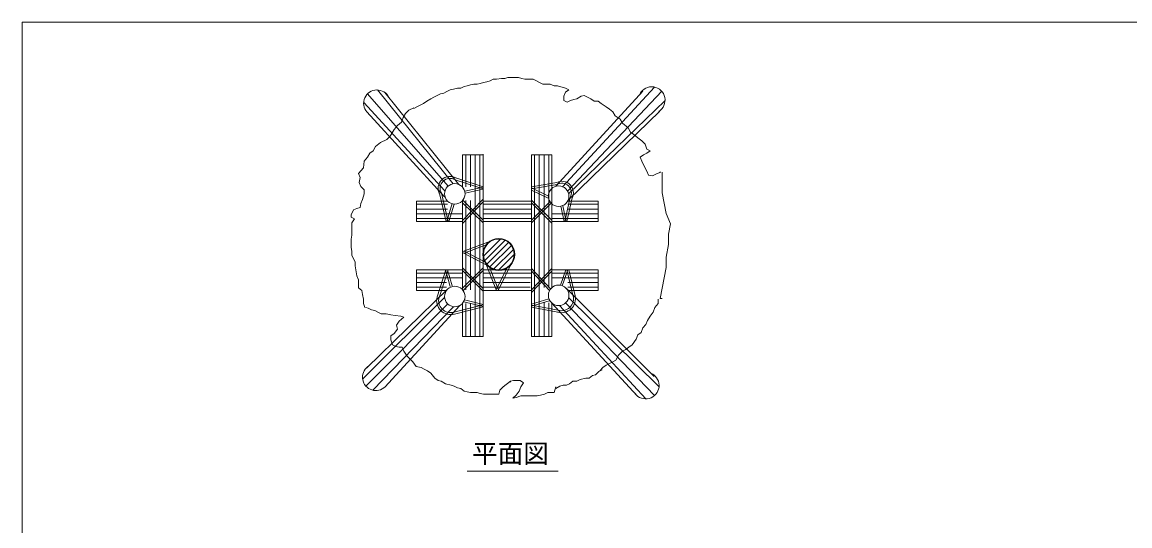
# Model space of a CAD drawing. Units: millimetres, scale not verified. Extents: x 3938 to 6677, y 5041 to 6908.
# Drawn here: x 3938 to 5341, y 6215 to 6853 of the extents above; entities that cross this region are included whole.
import ezdxf
from ezdxf.enums import TextEntityAlignment as Align

# ---------------------------------------------------------------- set-up
doc = ezdxf.new("R2010")
doc.units = ezdxf.units.MM
doc.header["$LTSCALE"] = 10
for name, color, linetype, lineweight in [('_0-0_', 7, 'Continuous', 13), ('寸法', 1, 'Continuous', 13), ('本体', 7, 'Continuous', 13)]:
    doc.layers.add(name, color=color, linetype=linetype, lineweight=lineweight)
doc.styles.add('ＭＳ ゴシック', font='')
doc.styles.get('ＭＳ ゴシック').set_extended_font_data('MS Gothic')

msp = doc.modelspace()

# ---------------------------------------------------------------- linework, layer by layer
at = {"layer": '_0-0_', "color": 6}
msp.add_lwpolyline([(6676.62, 6852.87), (3938.49, 6852.87), (3938.49, 5041.06), (6676.62, 5041.06)], close=True, dxfattribs=at)
at = {"layer": '寸法', "color": 3}
msp.add_line((4501.84, 6283.87), (4617.39, 6283.87), dxfattribs=at)
at = {"layer": '本体'}
for p, q in [((4514.53, 6774.31), (4518.65, 6775.34)), ((4518.65, 6775.34), (4522.76, 6776.37)), ((4522.76, 6776.37), (4526.88, 6777.4)), ((4526.88, 6777.4), (4530.99, 6778.43)), ((4530.99, 6778.43), (4535.11, 6780.49)), ((4535.11, 6780.49), (4539.22, 6780.49)), ((4539.22, 6780.49), (4545.39, 6781.51)), ((4545.39, 6781.51), (4549.51, 6781.51)), ((4549.51, 6781.51), (4553.62, 6782.54)), ((4553.62, 6782.54), (4557.73, 6782.54)), ((4557.73, 6782.54), (4561.85, 6782.54)), ((4561.85, 6782.54), (4566.99, 6782.54)), ((4566.99, 6782.54), (4571.11, 6781.51)), ((4571.11, 6781.51), (4575.22, 6780.49)), ((4575.22, 6780.49), (4580.36, 6780.49)), ((4580.36, 6780.49), (4585.51, 6780.49)), ((4585.51, 6780.49), (4589.62, 6778.43)), ((4589.62, 6778.43), (4593.73, 6776.37)), ((4593.73, 6776.37), (4597.85, 6774.31)), ((4397.69, 6763.58), (4491.5, 6647.24)), ((4464.13, 6759.91), (4468.25, 6761.97)), ((4468.25, 6761.97), (4472.36, 6763)), ((4472.36, 6763), (4476.48, 6765.06)), ((4476.48, 6765.06), (4480.59, 6767.11)), ((4480.59, 6767.11), (4484.71, 6768.14)), ((4484.71, 6768.14), (4489.85, 6769.17)), ((4489.85, 6769.17), (4493.96, 6769.17)), ((4493.96, 6769.17), (4498.08, 6771.23)), ((4498.08, 6771.23), (4502.19, 6772.26)), ((4502.19, 6772.26), (4506.31, 6773.29)), ((4506.31, 6773.29), (4510.42, 6774.31)), ((4510.42, 6774.31), (4514.53, 6774.31)), ((4597.85, 6774.31), (4602.99, 6774.31)), ((4602.99, 6774.31), (4607.11, 6774.31)), ((4607.11, 6774.31), (4612.25, 6772.26)), ((4612.25, 6772.26), (4616.36, 6772.26)), ((4724.38, 6765.46), (4614.23, 6645.13)), ((4616.36, 6772.26), (4626.65, 6769.17)), ((4626.65, 6764.03), (4624.59, 6758.89)), ((4626.65, 6769.17), (4630.76, 6767.11)), ((4630.76, 6767.11), (4626.65, 6764.03)), ((4438.42, 6745.51), (4442.53, 6747.57)), ((4442.53, 6747.57), (4446.65, 6749.63)), ((4446.65, 6749.63), (4450.76, 6752.71)), ((4450.76, 6752.71), (4455.91, 6755.8)), ((4455.91, 6755.8), (4460.02, 6757.86)), ((4460.02, 6757.86), (4464.13, 6759.91)), ((4624.59, 6758.89), (4624.59, 6753.74)), ((4624.59, 6753.74), (4628.71, 6751.69)), ((4628.71, 6751.69), (4632.82, 6753.74)), ((4632.82, 6753.74), (4636.93, 6754.77)), ((4636.93, 6754.77), (4641.05, 6755.8)), ((4641.05, 6755.8), (4646.19, 6758.89)), ((4646.19, 6758.89), (4650.3, 6759.91)), ((4650.3, 6759.91), (4654.42, 6757.86)), ((4654.42, 6757.86), (4658.53, 6755.8)), ((4658.53, 6755.8), (4662.65, 6752.71)), ((4662.65, 6752.71), (4667.79, 6752.71)), ((4667.79, 6752.71), (4671.9, 6749.63)), ((4671.9, 6749.63), (4678.08, 6745.51)), ((4375.02, 6739.03), (4473.9, 6631.32)), ((4424.02, 6737.29), (4420.94, 6732.14)), ((4428.14, 6741.4), (4424.02, 6737.29)), ((4434.31, 6744.49), (4428.14, 6741.4)), ((4434.31, 6743.46), (4438.42, 6745.51)), ((4746.1, 6739.97), (4630.16, 6627.63)), ((4678.08, 6745.51), (4682.19, 6742.43)), ((4682.19, 6742.43), (4686.3, 6739.34)), ((4686.3, 6739.34), (4689.39, 6734.2)), ((4689.39, 6734.2), (4695.56, 6730.09)), ((4413.74, 6721.86), (4409.62, 6716.71)), ((4418.88, 6725.97), (4413.74, 6721.86)), ((4420.94, 6732.14), (4418.88, 6725.97)), ((4695.56, 6730.09), (4698.65, 6724.94)), ((4698.65, 6724.94), (4705.85, 6718.77)), ((4404.48, 6708.49), (4400.36, 6704.37)), ((4409.62, 6716.71), (4404.48, 6708.49)), ((4705.85, 6718.77), (4708.93, 6713.63)), ((4708.93, 6713.63), (4713.05, 6710.54)), ((4713.05, 6710.54), (4718.19, 6706.43)), ((4718.19, 6706.43), (4723.33, 6702.31)), ((4385.96, 6695.12), (4382.88, 6689.97)), ((4392.14, 6700.26), (4385.96, 6695.12)), ((4400.36, 6704.37), (4392.14, 6700.26)), ((4723.33, 6702.31), (4727.45, 6698.2)), ((4727.45, 6698.2), (4729.5, 6692.03)), ((4729.5, 6692.03), (4733.62, 6689.97)), ((4375.68, 6681.74), (4371.56, 6676.6)), ((4378.76, 6686.89), (4375.68, 6681.74)), ((4382.88, 6689.97), (4378.76, 6686.89)), ((4522.21, 6684.59), (4496.21, 6684.59)), ((4496.21, 6644.36), (4496.21, 6684.59)), ((4522.21, 6454.45), (4522.21, 6685.43)), ((4522.21, 6454.45), (4522.21, 6684.59)), ((4583.34, 6454.45), (4583.34, 6684.59)), ((4609.35, 6684.59), (4583.34, 6684.59)), ((4609.35, 6642.39), (4609.35, 6684.59)), ((4725.39, 6684.83), (4721.28, 6681.74)), ((4721.28, 6681.74), (4723.33, 6676.6)), ((4729.5, 6686.89), (4725.39, 6684.83)), ((4733.62, 6689.97), (4729.5, 6686.89)), ((4370.54, 6668.37), (4364.36, 6661.17)), ((4371.56, 6676.6), (4370.54, 6668.37)), ((4723.33, 6676.6), (4726.42, 6669.4)), ((4726.42, 6669.4), (4729.5, 6664.26)), ((4729.5, 6664.26), (4731.56, 6659.12)), ((4745.96, 6662.2), (4746.99, 6663.23)), ((4364.36, 6661.17), (4366.42, 6656.03)), ((4366.42, 6656.03), (4365.39, 6649.86)), ((4365.39, 6649.86), (4367.45, 6644.72)), ((4486.71, 6653.18), (4522.21, 6641.73)), ((4487.48, 6655.56), (4522.21, 6644.36)), ((4583.34, 6644.15), (4615.76, 6649.73)), ((4731.56, 6659.12), (4736.7, 6658.09)), ((4736.7, 6658.09), (4740.82, 6660.14)), ((4740.82, 6660.14), (4745.96, 6662.2)), ((4748.94, 6662.68), (4748.94, 6649.59)), ((4748.94, 6649.59), (4748.94, 6636.49)), ((4367.45, 6644.72), (4371.56, 6640.6)), ((4371.56, 6635.46), (4369.51, 6628.26)), ((4371.56, 6640.6), (4371.56, 6635.46)), ((4466.91, 6635.71), (4475.34, 6600.09)), ((4469.35, 6636.28), (4477.91, 6600.09)), ((4522.21, 6643.64), (4498.89, 6638.68)), ((4522.13, 6641.07), (4499.41, 6636.24)), ((4583.34, 6641.61), (4616.18, 6647.26)), ((4583.34, 6642.97), (4604.86, 6632.21)), ((4583.34, 6640.17), (4605.25, 6629.22)), ((4609.35, 6516.69), (4609.35, 6642.2)), ((4748.94, 6636.49), (4751.56, 6623.4)), ((4367.45, 6623.12), (4366.42, 6617.97)), ((4369.51, 6628.26), (4367.45, 6623.12)), ((4477.25, 6626.09), (4437.71, 6626.09)), ((4437.71, 6600.09), (4437.71, 6626.09)), ((4483.17, 6623.06), (4476.1, 6600.09)), ((4485.56, 6622.32), (4478.71, 6600.09)), ((4522.21, 6628.77), (4496.06, 6601.36)), ((4496.07, 6624.07), (4522.21, 6598.62)), ((4496.21, 6513.76), (4496.21, 6626.81)), ((4522.21, 6625.14), (4496.21, 6597.91)), ((4496.5, 6627.15), (4522.21, 6602.11)), ((4583.34, 6626.09), (4522.21, 6626.09)), ((4606.91, 6625.37), (4583.34, 6602.06)), ((4583.34, 6623.76), (4609.35, 6598.27)), ((4608.46, 6623.39), (4583.34, 6598.54)), ((4583.48, 6627.13), (4609.35, 6601.77)), ((4632.63, 6630.94), (4625.85, 6600.09)), ((4635.07, 6630.41), (4628.41, 6600.09)), ((4667.85, 6626.09), (4629.64, 6626.09)), ((4667.85, 6600.09), (4667.85, 6626.09)), ((4751.56, 6623.4), (4754.17, 6610.3)), ((4358.19, 6614.89), (4355.11, 6608.72)), ((4355.11, 6608.72), (4355.11, 6607.69)), ((4355.11, 6605.63), (4355.11, 6607.69)), ((4362.31, 6616.94), (4358.19, 6614.89)), ((4366.42, 6617.97), (4362.31, 6616.94)), ((4624.92, 6600.09), (4620.77, 6619.71)), ((4627.47, 6600.09), (4623.22, 6620.22)), ((4754.17, 6610.3), (4759.41, 6597.21)), ((4359.22, 6603.57), (4355.11, 6605.63)), ((4356.14, 6598.43), (4359.22, 6603.57)), ((4356.14, 6592.26), (4356.14, 6598.43)), ((4496.21, 6600.09), (4437.71, 6600.09)), ((4583.18, 6600.09), (4522.21, 6600.09)), ((4667.85, 6600.09), (4609.35, 6600.09)), ((4759.41, 6597.21), (4756.79, 6584.12)), ((4355.11, 6577.86), (4356.14, 6583)), ((4356.14, 6583), (4356.14, 6592.26)), ((4756.79, 6584.12), (4756.79, 6571.02)), ((4355.11, 6572.72), (4355.11, 6577.86)), ((4355.11, 6567.57), (4355.11, 6572.72)), ((4356.14, 6562.43), (4355.11, 6567.57)), ((4534.97, 6576.82), (4496.5, 6562.16)), ((4527.13, 6571.16), (4498.18, 6560.13)), ((4756.79, 6571.02), (4754.17, 6555.31)), ((4356.14, 6557.29), (4356.14, 6562.43)), ((4360.25, 6549.06), (4356.14, 6557.29)), ((4496.21, 6561.18), (4530.69, 6542.76)), ((4498.35, 6562.87), (4525.45, 6548.4)), ((4754.17, 6555.31), (4754.17, 6542.21)), ((4360.25, 6543.92), (4360.25, 6549.06)), ((4361.28, 6536.72), (4360.25, 6543.92)), ((4362.31, 6531.57), (4361.28, 6536.72)), ((4437.71, 6512.96), (4437.71, 6538.96)), ((4495.39, 6538.96), (4437.71, 6538.96)), ((4437.71, 6538.96), (4496.21, 6538.96)), ((4475.21, 6538.96), (4464.01, 6504.86)), ((4477.84, 6538.96), (4466.39, 6504.08)), ((4474.44, 6538.96), (4480.47, 6517.98)), ((4477.03, 6538.99), (4482.87, 6518.67)), ((4496.21, 6541.76), (4522.21, 6515.39)), ((4522.21, 6541.52), (4496.21, 6515.88)), ((4496.21, 6538.2), (4522.21, 6511.83)), ((4522.21, 6538.01), (4496.83, 6512.98)), ((4522.17, 6538.96), (4583.18, 6538.96)), ((4583.34, 6538.96), (4522.66, 6538.96)), ((4583.34, 6538.96), (4522.66, 6538.96)), ((4524.53, 6550.1), (4539.34, 6512.96)), ((4529.91, 6543.37), (4541.66, 6513.88)), ((4538.84, 6514.08), (4553.09, 6542.53)), ((4541.08, 6512.96), (4559.59, 6549.91)), ((4609.35, 6540.84), (4583.34, 6513.78)), ((4583.34, 6540.84), (4607.71, 6514.85)), ((4609.35, 6537.23), (4583.34, 6510.17)), ((4583.34, 6537.19), (4606.31, 6512.69)), ((4667.85, 6538.96), (4609.35, 6538.96)), ((4609.83, 6538.96), (4667.85, 6538.96)), ((4667.85, 6538.96), (4610.43, 6538.96)), ((4626.98, 6538.96), (4620.06, 6519.54)), ((4629.63, 6538.96), (4622.41, 6518.7)), ((4628.33, 6538.96), (4636.41, 6505.47)), ((4630.9, 6538.96), (4638.84, 6506.05)), ((4667.85, 6512.96), (4667.85, 6538.96)), ((4754.17, 6542.21), (4751.56, 6529.12)), ((4364.36, 6526.43), (4362.31, 6531.57)), ((4364.36, 6521.29), (4364.36, 6526.43)), ((4751.56, 6529.12), (4748.94, 6516.02)), ((4364.36, 6516.14), (4364.36, 6521.29)), ((4368.48, 6513.06), (4364.36, 6516.14)), ((4369.51, 6507.92), (4368.48, 6513.06)), ((4477.2, 6514.68), (4375.07, 6415.06)), ((4475.21, 6512.96), (4437.71, 6512.96)), ((4437.71, 6512.96), (4475.85, 6512.96)), ((4522.21, 6512.96), (4581.78, 6512.96)), ((4583.16, 6512.96), (4523.65, 6512.96)), ((4627.18, 6515.81), (4739.03, 6404.05)), ((4667.85, 6512.96), (4629.39, 6512.96)), ((4629.45, 6512.96), (4667.85, 6512.96)), ((4748.94, 6516.02), (4746.32, 6502.93)), ((4370.54, 6501.75), (4369.51, 6507.92)), ((4370.54, 6496.6), (4370.54, 6501.75)), ((4372.59, 6491.46), (4370.54, 6496.6)), ((4485.18, 6485.48), (4522.21, 6494.74)), ((4496.21, 6454.45), (4496.21, 6496.45)), ((4497.97, 6498.52), (4522.21, 6492.42)), ((4498.58, 6500.95), (4522.12, 6495.02)), ((4583.34, 6495.54), (4605.32, 6502.17)), ((4583.34, 6492.93), (4606.04, 6499.78)), ((4608.86, 6497.16), (4717.5, 6379.52)), ((4609.35, 6454.45), (4609.35, 6497.16)), ((4743.9, 6496.6), (4739.79, 6491.46)), ((4743.9, 6501.75), (4743.9, 6496.6)), ((4746.32, 6502.93), (4748.94, 6502.93)), ((4376.71, 6490.43), (4373.62, 6491.46)), ((4380.82, 6488.37), (4376.71, 6490.43)), ((4384.94, 6487.34), (4380.82, 6488.37)), ((4389.05, 6485.29), (4384.94, 6487.34)), ((4393.16, 6483.23), (4389.05, 6485.29)), ((4399.34, 6483.23), (4393.16, 6483.23)), ((4492.72, 6493.66), (4397.6, 6390.53)), ((4405.51, 6482.2), (4399.34, 6483.23)), ((4410.65, 6481.17), (4405.51, 6482.2)), ((4417.85, 6480.15), (4410.65, 6481.17)), ((4485.78, 6483.06), (4522.21, 6492.16)), ((4583.34, 6494.44), (4617.22, 6487.84)), ((4583.34, 6491.9), (4616.74, 6485.39)), ((4737.73, 6485.29), (4733.62, 6480.15)), ((4739.79, 6491.46), (4737.73, 6485.29)), ((4412.71, 6468.83), (4415.79, 6473.97)), ((4413.74, 6463.69), (4412.71, 6468.83)), ((4415.79, 6473.97), (4421.96, 6479.12)), ((4421.96, 6479.12), (4417.85, 6480.15)), ((4728.48, 6469.86), (4724.36, 6465.75)), ((4730.53, 6475), (4728.48, 6469.86)), ((4733.62, 6480.15), (4730.53, 6475)), ((4405.51, 6455.46), (4409.62, 6458.55)), ((4405.51, 6450.32), (4405.51, 6455.46)), ((4409.62, 6458.55), (4413.74, 6463.69)), ((4522.21, 6454.45), (4496.21, 6454.45)), ((4609.35, 6454.45), (4583.34, 6454.45)), ((4718.19, 6456.49), (4716.13, 6451.35)), ((4722.3, 6459.57), (4718.19, 6456.49)), ((4724.36, 6465.75), (4722.3, 6459.57)), ((4407.56, 6444.15), (4405.51, 6450.32)), ((4411.68, 6442.09), (4407.56, 6444.15)), ((4415.79, 6441.06), (4411.68, 6442.09)), ((4419.91, 6441.06), (4415.79, 6441.06)), ((4421.96, 6435.92), (4419.91, 6441.06)), ((4706.88, 6441.06), (4702.76, 6437.97)), ((4710.99, 6444.15), (4706.88, 6441.06)), ((4716.13, 6451.35), (4710.99, 6444.15)), ((4426.08, 6429.75), (4421.96, 6435.92)), ((4433.28, 6422.55), (4426.08, 6429.75)), ((4690.42, 6424.6), (4686.3, 6422.55)), ((4693.5, 6430.77), (4690.42, 6424.6)), ((4698.65, 6435.92), (4693.5, 6430.77)), ((4702.76, 6437.97), (4698.65, 6435.92)), ((4437.39, 6416.37), (4433.28, 6422.55)), ((4443.56, 6415.35), (4437.39, 6416.37)), ((4447.68, 6413.29), (4443.56, 6415.35)), ((4451.79, 6411.23), (4447.68, 6413.29)), ((4455.91, 6408.15), (4451.79, 6411.23)), ((4672.93, 6412.26), (4668.82, 6410.2)), ((4673.96, 6415.35), (4669.85, 6411.23)), ((4678.08, 6418.43), (4673.96, 6415.35)), ((4682.19, 6420.49), (4678.08, 6418.43)), ((4686.3, 6422.55), (4682.19, 6420.49)), ((4461.05, 6401.97), (4455.91, 6408.15)), ((4465.16, 6398.89), (4461.05, 6401.97)), ((4469.28, 6397.86), (4465.16, 6398.89)), ((4474.42, 6394.77), (4469.28, 6397.86)), ((4556.71, 6397.86), (4547.45, 6390.66)), ((4560.82, 6398.89), (4556.71, 6397.86)), ((4556.71, 6397.86), (4556.71, 6396.83)), ((4564.93, 6398.89), (4560.82, 6398.89)), ((4569.05, 6398.89), (4564.93, 6398.89)), ((4573.16, 6395.8), (4569.05, 6398.89)), ((4635.91, 6397.86), (4631.79, 6394.77)), ((4641.05, 6397.86), (4635.91, 6397.86)), ((4645.16, 6399.92), (4641.05, 6397.86)), ((4652.36, 6401.97), (4645.16, 6399.92)), ((4656.48, 6401.97), (4652.36, 6401.97)), ((4660.59, 6405.06), (4656.48, 6401.97)), ((4664.71, 6406.09), (4660.59, 6405.06)), ((4668.82, 6410.2), (4664.71, 6406.09)), ((4481.62, 6392.72), (4474.42, 6394.77)), ((4485.73, 6391.69), (4481.62, 6392.72)), ((4489.85, 6389.63), (4485.73, 6391.69)), ((4493.96, 6388.6), (4489.85, 6389.63)), ((4498.08, 6385.52), (4493.96, 6388.6)), ((4502.19, 6384.49), (4498.08, 6385.52)), ((4506.31, 6383.46), (4502.19, 6384.49)), ((4514.53, 6383.46), (4506.31, 6383.46)), ((4518.65, 6382.43), (4514.53, 6383.46)), ((4522.76, 6381.4), (4518.65, 6382.43)), ((4543.33, 6386.55), (4542.31, 6381.4)), ((4547.45, 6390.66), (4543.33, 6386.55)), ((4563.91, 6380.37), (4568.02, 6385.52)), ((4568.02, 6385.52), (4570.08, 6390.66)), ((4570.08, 6390.66), (4573.16, 6395.8)), ((4604.02, 6383.46), (4599.91, 6381.4)), ((4608.13, 6383.46), (4604.02, 6383.46)), ((4612.25, 6383.46), (4608.13, 6383.46)), ((4614.31, 6390.66), (4612.25, 6383.46)), ((4619.45, 6391.69), (4614.31, 6388.6)), ((4623.56, 6392.72), (4619.45, 6391.69)), ((4627.68, 6392.72), (4623.56, 6392.72)), ((4631.79, 6394.77), (4627.68, 6392.72)), ((4527.91, 6381.4), (4522.76, 6381.4)), ((4532.02, 6381.4), (4527.91, 6381.4)), ((4538.19, 6381.4), (4532.02, 6381.4)), ((4542.31, 6381.4), (4538.19, 6381.4)), ((4559.79, 6376.26), (4563.91, 6380.37)), ((4563.91, 6377.29), (4559.79, 6376.26)), ((4570.08, 6379.35), (4563.91, 6377.29)), ((4574.19, 6379.35), (4570.08, 6379.35)), ((4578.31, 6379.35), (4574.19, 6379.35)), ((4584.48, 6379.35), (4578.31, 6379.35)), ((4590.65, 6379.35), (4584.48, 6379.35)), ((4594.76, 6380.37), (4590.65, 6379.35)), ((4599.91, 6381.4), (4594.76, 6380.37))]:
    msp.add_line(p, q, dxfattribs=at)
at = {"layer": '本体', "color": 4}
for p, q in [((4375.96, 6762.06), (4477.86, 6645.12)), ((4388.29, 6766.94), (4484.13, 6648.1)), ((4739.2, 6770.67), (4622.76, 6644.42)), ((4748.43, 6765.27), (4629.09, 6638.93)), ((4370.97, 6751.13), (4473.91, 6639)), ((4752.6, 6753.51), (4630.54, 6635.24)), ((4500.21, 6644.36), (4500.21, 6684.59)), ((4506.21, 6644.36), (4506.21, 6684.59)), ((4512.21, 6454.45), (4512.21, 6684.59)), ((4518.21, 6454.45), (4518.21, 6684.59)), ((4587.34, 6454.45), (4587.34, 6684.59)), ((4593.34, 6454.45), (4593.34, 6684.59)), ((4599.35, 6642.39), (4599.35, 6684.59)), ((4605.35, 6642.39), (4605.35, 6684.59)), ((4599.35, 6516.69), (4599.35, 6642.2)), ((4605.35, 6516.69), (4605.35, 6642.2)), ((4477.25, 6622.09), (4437.71, 6622.09)), ((4500.21, 6513.76), (4500.21, 6626.81)), ((4506.21, 6513.76), (4506.21, 6626.81)), ((4583.34, 6622.09), (4522.21, 6622.09)), ((4667.85, 6622.09), (4629.64, 6622.09)), ((4477.25, 6616.09), (4437.71, 6616.09)), ((4496.21, 6610.09), (4437.71, 6610.09)), ((4583.34, 6616.09), (4522.21, 6616.09)), ((4583.18, 6610.09), (4522.21, 6610.09)), ((4667.85, 6610.09), (4609.35, 6610.09)), ((4667.85, 6616.09), (4629.64, 6616.09)), ((4496.21, 6604.09), (4437.71, 6604.09)), ((4583.18, 6604.09), (4522.21, 6604.09)), ((4667.85, 6604.09), (4609.35, 6604.09)), ((4522.67, 6556.53), (4544.15, 6578)), ((4524.23, 6550.73), (4549.95, 6576.45)), ((4527.04, 6546.19), (4554.49, 6573.64)), ((4530.86, 6542.65), (4558.02, 6569.82)), ((4535.73, 6540.17), (4560.51, 6564.95)), ((4542.03, 6539.11), (4561.56, 6558.65)), ((4437.71, 6534.96), (4496.21, 6534.96)), ((4437.71, 6528.96), (4496.21, 6528.96)), ((4437.71, 6522.96), (4475.85, 6522.96)), ((4522.17, 6534.96), (4583.18, 6534.96)), ((4522.17, 6528.96), (4583.18, 6528.96)), ((4522.21, 6522.96), (4581.78, 6522.96)), ((4609.83, 6534.96), (4667.85, 6534.96)), ((4609.83, 6528.96), (4667.85, 6528.96)), ((4667.85, 6522.96), (4629.39, 6522.96)), ((4437.71, 6516.96), (4475.85, 6516.96)), ((4522.21, 6516.96), (4581.78, 6516.96)), ((4667.85, 6516.96), (4629.39, 6516.96)), ((4473.44, 6503.92), (4369.64, 6400.39)), ((4477.39, 6495.86), (4373.87, 6391.5)), ((4500.21, 6454.45), (4500.21, 6496.45)), ((4506.21, 6454.45), (4506.21, 6496.45)), ((4599.35, 6454.45), (4599.35, 6497.16)), ((4605.35, 6454.45), (4605.35, 6497.16)), ((4626.59, 6497.1), (4739.19, 6379.7)), ((4630.52, 6503.79), (4744.98, 6390.86)), ((4484.77, 6492.37), (4382.51, 6386.43)), ((4619.06, 6493.78), (4728.19, 6375.6))]:
    msp.add_line(p, q, dxfattribs=at)
at = {"layer": '本体'}
for centre, radius in [((4486.37, 6635.3), 13), ((4617.86, 6632.38), 13), ((4542.06, 6558.61), 20.23), ((4542.06, 6558.61), 19.5), ((4486.37, 6505.27), 13), ((4617.86, 6506.73), 13)]:
    msp.add_circle(centre, radius, dxfattribs=at)
for centre, radius, start, end in [((4387.84, 6750.04), 16.9, 26.39766, 220.68632), ((4735.71, 6754.13), 16.9, 301.89454, 151.21269), ((4480.33, 6642.37), 15.06, 59.4403, 209.00984), ((4480.33, 6642.37), 12.56, 59.4403, 209.00984), ((4621.97, 6636.64), 14.59, 331.87483, 116.87458), ((4621.97, 6636.64), 12.09, 331.87483, 121.39344), ((4481.03, 6500.08), 17.68, 164.59565, 285.84979), ((4481.03, 6500.08), 15.18, 164.59565, 285.84979), ((4621.4, 6502.54), 17.79, 254.11886, 12.7253), ((4621.4, 6502.54), 15.29, 254.11886, 12.7253), ((4386.36, 6402.89), 16.9, 126.93815, 314.73052), ((4728.16, 6392.5), 16.9, 217.16629, 61.61864)]:
    msp.add_arc(centre, radius, start, end, dxfattribs=at)

# ---------------------------------------------------------------- texts
at = {"layer": '寸法', "color": 3, "style": 'ＭＳ ゴシック'}
msp.add_text('平面図\u3000', height=23.74, dxfattribs=at).set_placement((4508.34, 6287.29), align=Align.BOTTOM_LEFT)

doc.saveas('drawing.dxf')
